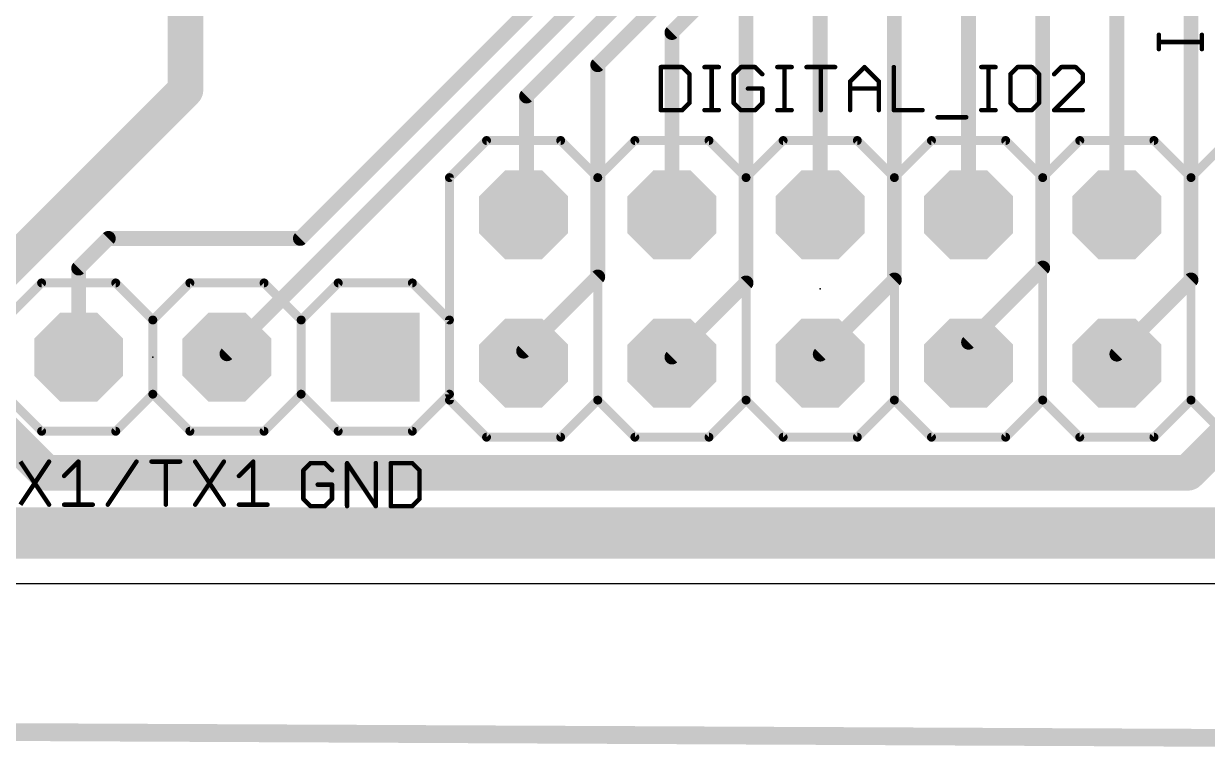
# Model space of a CAD drawing. Extents: x -1.6 to 81.6, y -2 to 51.3.
# Drawn here: x 26.19 to 46.46, y -1.96 to 10.59 of the extents above; entities that cross this region are included whole.
import ezdxf

# ---------------------------------------------------------------- set-up
doc = ezdxf.new("R2010")
doc.units = 0
for name, color, linetype in [('1', 22, 'CONTINUOUS'), ('16', 175, 'CONTINUOUS'), ('17', 82, 'CONTINUOUS'), ('20', 7, 'CONTINUOUS'), ('21', 253, 'CONTINUOUS'), ('23', 7, 'CONTINUOUS'), ('25', 253, 'CONTINUOUS')]:
    doc.layers.add(name, color=color, linetype=linetype)

# ---------------------------------------------------------------- blocks, each defined once
blk = doc.blocks.new('OCTAGONP')
at = {"const_width": 0.5}
blk.add_lwpolyline([(-0.25, -0.1036), (-0.25, 0.1036), (-0.1036, 0.25), (0.1036, 0.25), (0.25, 0.1036), (0.25, -0.1036), (0.1036, -0.25), (-0.1036, -0.25), (-0.25, -0.1036), (-0.25, 0.1036)], dxfattribs=at)
blk = doc.blocks.new('SQUAREP')
blk.add_solid([(-0.5, -0.5), (0.5, -0.5), (-0.5, 0.5), (0.5, 0.5)])

msp = doc.modelspace()

# ---------------------------------------------------------------- linework, layer by layer
at = {"layer": '1'}
for points, const_width in [([(42.322, 18.3067), (30.9241, 6.9088)], 0.254), ([(42.6812, 17.9475), (29.6672, 4.9335)], 0.254), ([(43.0404, 17.5883), (34.798, 9.3459)], 0.254), ([(43.3816, 17.247), (36.0172, 9.8826)], 0.254), ([(43.7409, 16.8878), (37.2872, 10.4342)], 0.254), ([(46.1772, 13.716), (46.1772, 6.858)], 0.254), ([(44.9072, 13.2588), (44.9072, 8.1788)], 0.254), ([(43.6372, 12.954), (43.6372, 8.4328)], 0.254), ([(42.3672, 12.5476), (42.3672, 7.3152)], 0.254), ([(41.0972, 12.1248), (41.0972, 6.1976)], 0.254), ([(39.8272, 11.5373), (39.8272, 7.3152)], 0.254), ([(28.956, 9.4488), (28.956, 11.0744)], 0.6096), ([(38.5572, 10.9858), (38.5572, 6.1468)], 0.254), ([(37.2872, 10.4342), (37.2872, 7.3152)], 0.254), ([(36.0172, 9.8826), (36.0172, 6.2484)], 0.254), ([(24.6888, 5.1816), (28.956, 9.4488)], 0.6096), ([(34.798, 9.3459), (34.798, 7.1628)], 0.254), ([(43.6372, 8.4328), (43.6372, 6.4008)], 0.254), ([(44.9072, 8.1788), (44.9072, 7.3152)], 0.254), ([(34.798, 7.3152), (34.7472, 7.3152)], 0.8128), ([(34.798, 7.1628), (34.798, 7.3152)], 0.8128), ([(27.6352, 6.9088), (27.1272, 6.4008)], 0.254), ([(30.1113, 6.9088), (27.6352, 6.9088)], 0.254), ([(30.9241, 6.9088), (30.1113, 6.9088)], 0.254), ([(46.1772, 6.858), (46.1772, 6.1976)], 0.254), ([(27.1272, 6.4008), (27.1272, 4.8768)], 0.254), ([(43.6372, 6.4008), (42.3672, 5.1308)], 0.254), ([(36.0172, 6.2484), (34.7472, 4.9784)], 0.254), ([(41.0972, 6.1976), (39.8272, 4.9276)], 0.254), ([(46.1772, 6.1976), (44.9072, 4.9276)], 0.254), ([(38.5572, 6.1468), (37.2872, 4.8768)], 0.254), ([(24.5872, 4.8768), (26.5684, 2.8956)], 0.6096), ([(34.7472, 4.9784), (34.7472, 4.7752)], 0.254), ([(42.3672, 5.1308), (42.3672, 4.7752)], 0.254), ([(29.6672, 4.9335), (29.6672, 4.8768)], 0.254), ([(37.2872, 4.8768), (37.2872, 4.7752)], 0.254), ([(39.8272, 4.9276), (39.8272, 4.7752)], 0.254), ([(44.9072, 4.9276), (44.9072, 4.7752)], 0.254), ([(46.1264, 2.8956), (47.4472, 4.2164)], 0.6096), ([(26.5684, 2.8956), (46.1264, 2.8956)], 0.6096), ([(65.9892, 1.8288), (20.828, 1.8288)], 0.8128)]:
    msp.add_lwpolyline(points, dxfattribs=dict(at, const_width=const_width))
for points, const_width in [([(37.3507, 10.4342, 1), (37.2237, 10.4342)], 0.127), ([(37.2423, 10.4791, 1), (37.3321, 10.3893)], 0.127), ([(36.0807, 9.8826, 1), (35.9537, 9.8826)], 0.127), ([(35.9723, 9.9275, 1), (36.0621, 9.8377)], 0.127), ([(29.0638, 9.341, 1), (28.8482, 9.5566)], 0.3048), ([(28.8036, 9.4488, 1), (29.1084, 9.4488)], 0.3048), ([(34.8615, 9.3459, 1), (34.7345, 9.3459)], 0.127), ([(34.7531, 9.3908, 1), (34.8429, 9.301)], 0.127), ([(43.7007, 8.4328, 1), (43.5737, 8.4328)], 0.127), ([(43.5737, 8.4328, 1), (43.7007, 8.4328)], 0.127), ([(44.9707, 8.1788, 1), (44.8437, 8.1788)], 0.127), ([(44.8437, 8.1788, 1), (44.9707, 8.1788)], 0.127), ([(34.7472, 7.5184, 1), (34.7472, 7.112)], 0.4064), ([(35.0012, 7.3152, 1), (34.5948, 7.3152)], 0.4064), ([(34.798, 7.112, 1), (34.798, 7.5184)], 0.4064), ([(34.5948, 7.1628, 1), (35.0012, 7.1628)], 0.4064), ([(37.2237, 7.3152, 1), (37.3507, 7.3152)], 0.127), ([(39.7637, 7.3152, 1), (39.8907, 7.3152)], 0.127), ([(42.3037, 7.3152, 1), (42.4307, 7.3152)], 0.127), ([(44.8437, 7.3152, 1), (44.9707, 7.3152)], 0.127), ([(34.7345, 7.1628, 1), (34.8615, 7.1628)], 0.127), ([(27.6352, 6.9723, 1), (27.6352, 6.8453)], 0.127), ([(27.6801, 6.8639, 1), (27.5903, 6.9537)], 0.127), ([(30.1113, 6.9723, 1), (30.1113, 6.8453)], 0.127), ([(30.1113, 6.8453, 1), (30.1113, 6.9723)], 0.127), ([(30.8792, 6.9537, 1), (30.969, 6.8639)], 0.127), ([(30.9241, 6.8453, 1), (30.9241, 6.9723)], 0.127), ([(46.2407, 6.858, 1), (46.1137, 6.858)], 0.127), ([(46.1137, 6.858, 1), (46.2407, 6.858)], 0.127), ([(27.1907, 6.4008, 1), (27.0637, 6.4008)], 0.127), ([(27.0823, 6.4457, 1), (27.1721, 6.3559)], 0.127), ([(43.6821, 6.3559, 1), (43.5923, 6.4457)], 0.127), ([(35.9537, 6.2484, 1), (36.0807, 6.2484)], 0.127), ([(36.0621, 6.2035, 1), (35.9723, 6.2933)], 0.127), ([(41.1421, 6.1527, 1), (41.0523, 6.2425)], 0.127), ([(43.5737, 6.4008, 1), (43.7007, 6.4008)], 0.127), ([(46.2221, 6.1527, 1), (46.1323, 6.2425)], 0.127), ([(38.4937, 6.1468, 1), (38.6207, 6.1468)], 0.127), ([(38.6021, 6.1019, 1), (38.5123, 6.1917)], 0.127), ([(41.0337, 6.1976, 1), (41.1607, 6.1976)], 0.127), ([(46.1137, 6.1976, 1), (46.2407, 6.1976)], 0.127), ([(34.8107, 4.9784, 1), (34.6837, 4.9784)], 0.127), ([(34.7023, 5.0233, 1), (34.7921, 4.9335)], 0.127), ([(42.4307, 5.1308, 1), (42.3037, 5.1308)], 0.127), ([(42.3223, 5.1757, 1), (42.4121, 5.0859)], 0.127), ([(27.0637, 4.8768, 1), (27.1907, 4.8768)], 0.127), ([(29.7307, 4.9335, 1), (29.6037, 4.9335)], 0.127), ([(29.6223, 4.9784, 1), (29.7121, 4.8886)], 0.127), ([(29.6037, 4.8768, 1), (29.7307, 4.8768)], 0.127), ([(37.3507, 4.8768, 1), (37.2237, 4.8768)], 0.127), ([(37.2423, 4.9217, 1), (37.3321, 4.8319)], 0.127), ([(39.8907, 4.9276, 1), (39.7637, 4.9276)], 0.127), ([(39.7823, 4.9725, 1), (39.8721, 4.8827)], 0.127), ([(44.9707, 4.9276, 1), (44.8437, 4.9276)], 0.127), ([(44.8623, 4.9725, 1), (44.9521, 4.8827)], 0.127), ([(34.6837, 4.7752, 1), (34.8107, 4.7752)], 0.127), ([(37.2237, 4.7752, 1), (37.3507, 4.7752)], 0.127), ([(39.7637, 4.7752, 1), (39.8907, 4.7752)], 0.127), ([(42.3037, 4.7752, 1), (42.4307, 4.7752)], 0.127), ([(44.8437, 4.7752, 1), (44.9707, 4.7752)], 0.127), ([(26.5684, 3.048, 1), (26.5684, 2.7432)], 0.3048), ([(26.4606, 2.7878, 1), (26.6762, 3.0034)], 0.3048), ([(46.0186, 3.0034, 1), (46.2342, 2.7878)], 0.3048), ([(46.1264, 2.7432, 1), (46.1264, 3.048)], 0.3048)]:
    msp.add_lwpolyline(points, format="xyb", dxfattribs=dict(at, const_width=const_width))
at = {"layer": '16'}
for points, const_width in [([(49.9872, 2), (13.4112, 2)], 0.6096), ([(80.8248, -1.8072), (-1.405, -1.4133)], 0.3048)]:
    msp.add_lwpolyline(points, dxfattribs=dict(at, const_width=const_width))
at = {"layer": '20'}
msp.add_line((0, 1), (81, 1), dxfattribs=at)
at = {"layer": '21', "const_width": 0.1524}
for points in [[(33.4772, 7.9502), (34.1122, 8.5852)], [(34.1122, 8.5852), (35.3822, 8.5852)], [(35.3822, 8.5852), (36.0172, 7.9502)], [(36.0172, 7.9502), (36.6522, 8.5852)], [(36.6522, 8.5852), (37.9222, 8.5852)], [(37.9222, 8.5852), (38.5572, 7.9502)], [(38.5572, 7.9502), (39.1922, 8.5852)], [(39.1922, 8.5852), (40.4622, 8.5852)], [(40.4622, 8.5852), (41.0972, 7.9502)], [(41.0972, 7.9502), (41.7322, 8.5852)], [(41.7322, 8.5852), (43.0022, 8.5852)], [(43.0022, 8.5852), (43.6372, 7.9502)], [(43.6372, 7.9502), (44.2722, 8.5852)], [(44.2722, 8.5852), (45.5422, 8.5852)], [(45.5422, 8.5852), (46.1772, 7.9502)], [(46.1772, 7.9502), (46.8122, 8.5852)], [(33.4772, 4.1402), (33.4772, 7.9502)], [(36.0172, 7.9502), (36.0172, 4.1402)], [(38.5572, 7.9502), (38.5572, 4.1402)], [(41.0972, 7.9502), (41.0972, 4.1402)], [(43.6372, 7.9502), (43.6372, 4.1402)], [(46.1772, 7.9502), (46.1772, 4.1402)], [(46.1772, 4.1402), (46.1772, 7.9502)], [(25.8572, 5.5118), (26.4922, 6.1468)], [(26.4922, 6.1468), (27.7622, 6.1468)], [(27.7622, 6.1468), (28.3972, 5.5118)], [(28.3972, 5.5118), (29.0322, 6.1468)], [(29.0322, 6.1468), (30.3022, 6.1468)], [(30.3022, 6.1468), (30.9372, 5.5118)], [(30.9372, 5.5118), (31.5722, 6.1468)], [(31.5722, 6.1468), (32.8422, 6.1468)], [(33.4772, 5.5118), (32.8422, 6.1468)], [(28.3972, 4.2418), (28.3972, 5.5118)], [(30.9372, 4.2418), (30.9372, 5.5118)], [(33.4772, 4.2418), (33.4772, 5.5118)], [(26.4922, 3.6068), (25.8572, 4.2418)], [(28.3972, 4.2418), (27.7622, 3.6068)], [(29.0322, 3.6068), (28.3972, 4.2418)], [(30.9372, 4.2418), (30.3022, 3.6068)], [(31.5722, 3.6068), (30.9372, 4.2418)], [(32.8422, 3.6068), (33.4772, 4.2418)], [(33.4772, 4.1402), (34.1122, 3.5052)], [(35.3822, 3.5052), (36.0172, 4.1402)], [(36.0172, 4.1402), (36.6522, 3.5052)], [(37.9222, 3.5052), (38.5572, 4.1402)], [(38.5572, 4.1402), (39.1922, 3.5052)], [(40.4622, 3.5052), (41.0972, 4.1402)], [(41.0972, 4.1402), (41.7322, 3.5052)], [(43.0022, 3.5052), (43.6372, 4.1402)], [(43.6372, 4.1402), (44.2722, 3.5052)], [(45.5422, 3.5052), (46.1772, 4.1402)], [(46.1772, 4.1402), (46.8122, 3.5052)], [(27.7622, 3.6068), (26.4922, 3.6068)], [(30.3022, 3.6068), (29.0322, 3.6068)], [(32.8422, 3.6068), (31.5722, 3.6068)], [(34.1122, 3.5052), (35.3822, 3.5052)], [(36.6522, 3.5052), (37.9222, 3.5052)], [(39.1922, 3.5052), (40.4622, 3.5052)], [(41.7322, 3.5052), (43.0022, 3.5052)], [(44.2722, 3.5052), (45.5422, 3.5052)]]:
    msp.add_lwpolyline(points, dxfattribs=at)
at = {"layer": '21', "const_width": 0.0762}
for points in [[(34.1122, 8.6233, 1), (34.1122, 8.5471)], [(34.1391, 8.5583, 1), (34.0853, 8.6121)], [(35.4091, 8.6121, 1), (35.3553, 8.5583)], [(35.3822, 8.5471, 1), (35.3822, 8.6233)], [(36.6522, 8.6233, 1), (36.6522, 8.5471)], [(36.6791, 8.5583, 1), (36.6253, 8.6121)], [(37.9491, 8.6121, 1), (37.8953, 8.5583)], [(37.9222, 8.5471, 1), (37.9222, 8.6233)], [(39.1922, 8.6233, 1), (39.1922, 8.5471)], [(39.2191, 8.5583, 1), (39.1653, 8.6121)], [(40.4891, 8.6121, 1), (40.4353, 8.5583)], [(40.4622, 8.5471, 1), (40.4622, 8.6233)], [(41.7322, 8.6233, 1), (41.7322, 8.5471)], [(41.7591, 8.5583, 1), (41.7053, 8.6121)], [(43.0291, 8.6121, 1), (42.9753, 8.5583)], [(43.0022, 8.5471, 1), (43.0022, 8.6233)], [(44.2722, 8.6233, 1), (44.2722, 8.5471)], [(44.2991, 8.5583, 1), (44.2453, 8.6121)], [(45.5691, 8.6121, 1), (45.5153, 8.5583)], [(45.5422, 8.5471, 1), (45.5422, 8.6233)], [(33.5153, 7.9502, 1), (33.4391, 7.9502)], [(33.4503, 7.9771, 1), (33.5041, 7.9233)], [(36.0553, 7.9502, 1), (35.9791, 7.9502)], [(35.9903, 7.9771, 1), (36.0441, 7.9233)], [(35.9903, 7.9233, 1), (36.0441, 7.9771)], [(38.5953, 7.9502, 1), (38.5191, 7.9502)], [(38.5303, 7.9771, 1), (38.5841, 7.9233)], [(38.5303, 7.9233, 1), (38.5841, 7.9771)], [(41.1353, 7.9502, 1), (41.0591, 7.9502)], [(41.0703, 7.9771, 1), (41.1241, 7.9233)], [(41.0703, 7.9233, 1), (41.1241, 7.9771)], [(43.6753, 7.9502, 1), (43.5991, 7.9502)], [(43.6103, 7.9771, 1), (43.6641, 7.9233)], [(43.6103, 7.9233, 1), (43.6641, 7.9771)], [(46.2153, 7.9502, 1), (46.1391, 7.9502)], [(46.2153, 7.9502, 1), (46.1391, 7.9502)], [(46.1503, 7.9771, 1), (46.2041, 7.9233)], [(46.1503, 7.9233, 1), (46.2041, 7.9771)], [(26.4922, 6.1849, 1), (26.4922, 6.1087)], [(26.5191, 6.1199, 1), (26.4653, 6.1737)], [(27.7891, 6.1737, 1), (27.7353, 6.1199)], [(27.7622, 6.1087, 1), (27.7622, 6.1849)], [(29.0322, 6.1849, 1), (29.0322, 6.1087)], [(29.0591, 6.1199, 1), (29.0053, 6.1737)], [(30.3291, 6.1737, 1), (30.2753, 6.1199)], [(30.3022, 6.1087, 1), (30.3022, 6.1849)], [(31.5722, 6.1849, 1), (31.5722, 6.1087)], [(31.5991, 6.1199, 1), (31.5453, 6.1737)], [(32.8691, 6.1737, 1), (32.8153, 6.1199)], [(32.8422, 6.1087, 1), (32.8422, 6.1849)], [(28.4353, 5.5118, 1), (28.3591, 5.5118)], [(28.3703, 5.5387, 1), (28.4241, 5.4849)], [(28.3703, 5.4849, 1), (28.4241, 5.5387)], [(30.9753, 5.5118, 1), (30.8991, 5.5118)], [(30.9103, 5.5387, 1), (30.9641, 5.4849)], [(30.9103, 5.4849, 1), (30.9641, 5.5387)], [(33.5153, 5.5118, 1), (33.4391, 5.5118)], [(33.4503, 5.4849, 1), (33.5041, 5.5387)], [(28.3591, 4.2418, 1), (28.4353, 4.2418)], [(28.4241, 4.2687, 1), (28.3703, 4.2149)], [(28.4241, 4.2149, 1), (28.3703, 4.2687)], [(30.8991, 4.2418, 1), (30.9753, 4.2418)], [(30.9641, 4.2687, 1), (30.9103, 4.2149)], [(30.9641, 4.2149, 1), (30.9103, 4.2687)], [(33.4391, 4.2418, 1), (33.5153, 4.2418)], [(33.5041, 4.2149, 1), (33.4503, 4.2687)], [(33.4391, 4.1402, 1), (33.5153, 4.1402)], [(33.5041, 4.1671, 1), (33.4503, 4.1133)], [(35.9791, 4.1402, 1), (36.0553, 4.1402)], [(36.0441, 4.1671, 1), (35.9903, 4.1133)], [(36.0441, 4.1133, 1), (35.9903, 4.1671)], [(38.5191, 4.1402, 1), (38.5953, 4.1402)], [(38.5841, 4.1671, 1), (38.5303, 4.1133)], [(38.5841, 4.1133, 1), (38.5303, 4.1671)], [(41.0591, 4.1402, 1), (41.1353, 4.1402)], [(41.1241, 4.1671, 1), (41.0703, 4.1133)], [(41.1241, 4.1133, 1), (41.0703, 4.1671)], [(43.5991, 4.1402, 1), (43.6753, 4.1402)], [(43.6641, 4.1671, 1), (43.6103, 4.1133)], [(43.6641, 4.1133, 1), (43.6103, 4.1671)], [(46.1391, 4.1402, 1), (46.2153, 4.1402)], [(46.1391, 4.1402, 1), (46.2153, 4.1402)], [(46.2041, 4.1671, 1), (46.1503, 4.1133)], [(46.2041, 4.1133, 1), (46.1503, 4.1671)], [(26.4922, 3.6449, 1), (26.4922, 3.5687)], [(26.4653, 3.5799, 1), (26.5191, 3.6337)], [(27.7353, 3.6337, 1), (27.7891, 3.5799)], [(27.7622, 3.5687, 1), (27.7622, 3.6449)], [(29.0322, 3.6449, 1), (29.0322, 3.5687)], [(29.0053, 3.5799, 1), (29.0591, 3.6337)], [(30.2753, 3.6337, 1), (30.3291, 3.5799)], [(30.3022, 3.5687, 1), (30.3022, 3.6449)], [(31.5722, 3.6449, 1), (31.5722, 3.5687)], [(31.5453, 3.5799, 1), (31.5991, 3.6337)], [(32.8153, 3.6337, 1), (32.8691, 3.5799)], [(32.8422, 3.5687, 1), (32.8422, 3.6449)], [(34.1122, 3.5433, 1), (34.1122, 3.4671)], [(34.0853, 3.4783, 1), (34.1391, 3.5321)], [(35.3553, 3.5321, 1), (35.4091, 3.4783)], [(35.3822, 3.4671, 1), (35.3822, 3.5433)], [(36.6522, 3.5433, 1), (36.6522, 3.4671)], [(36.6253, 3.4783, 1), (36.6791, 3.5321)], [(37.8953, 3.5321, 1), (37.9491, 3.4783)], [(37.9222, 3.4671, 1), (37.9222, 3.5433)], [(39.1922, 3.5433, 1), (39.1922, 3.4671)], [(39.1653, 3.4783, 1), (39.2191, 3.5321)], [(40.4353, 3.5321, 1), (40.4891, 3.4783)], [(40.4622, 3.4671, 1), (40.4622, 3.5433)], [(41.7322, 3.5433, 1), (41.7322, 3.4671)], [(41.7053, 3.4783, 1), (41.7591, 3.5321)], [(42.9753, 3.5321, 1), (43.0291, 3.4783)], [(43.0022, 3.4671, 1), (43.0022, 3.5433)], [(44.2722, 3.5433, 1), (44.2722, 3.4671)], [(44.2453, 3.4783, 1), (44.2991, 3.5321)], [(45.5153, 3.5321, 1), (45.5691, 3.4783)], [(45.5422, 3.4671, 1), (45.5422, 3.5433)]]:
    msp.add_lwpolyline(points, format="xyb", dxfattribs=at)
at = {"layer": '23'}
for p in [(39.8272, 6.0452), (28.3972, 4.8768)]:
    msp.add_point(p, dxfattribs=at)
at = {"layer": '25', "const_width": 0.0762}
for points in [[(45.6266, 10.1499), (45.6266, 10.3956)], [(46.3638, 10.1499), (46.3638, 10.3956)], [(46.3638, 10.2728), (45.6266, 10.2728)], [(37.0967, 9.8431), (37.0967, 9.1059)], [(37.4653, 9.8431), (37.0967, 9.8431)], [(37.5882, 9.7203), (37.4653, 9.8431)], [(37.5882, 9.2288), (37.5882, 9.7203)], [(37.8451, 9.8431), (38.0909, 9.8431)], [(37.968, 9.1059), (37.968, 9.8431)], [(38.4669, 9.8431), (38.3441, 9.7203)], [(38.3441, 9.7203), (38.3441, 9.2288)], [(38.7127, 9.8431), (38.4669, 9.8431)], [(38.8355, 9.7203), (38.7127, 9.8431)], [(39.0925, 9.8431), (39.3382, 9.8431)], [(39.2153, 9.1059), (39.2153, 9.8431)], [(39.5914, 9.8431), (40.0829, 9.8431)], [(39.8372, 9.1059), (39.8372, 9.8431)], [(40.3398, 9.5974), (40.5856, 9.8431)], [(40.5856, 9.8431), (40.8313, 9.5974)], [(41.0883, 9.8431), (41.0883, 9.1059)], [(42.5851, 9.8431), (42.8308, 9.8431)], [(42.708, 9.1059), (42.708, 9.8431)], [(43.2069, 9.8431), (43.084, 9.7203)], [(43.084, 9.7203), (43.084, 9.2288)], [(43.4526, 9.8431), (43.2069, 9.8431)], [(43.5755, 9.7203), (43.4526, 9.8431)], [(43.5755, 9.2288), (43.5755, 9.7203)], [(43.9553, 9.8431), (43.8324, 9.7203)], [(44.2011, 9.8431), (43.9553, 9.8431)], [(44.3239, 9.7203), (44.2011, 9.8431)], [(44.3239, 9.5974), (44.3239, 9.7203)], [(40.3398, 9.1059), (40.3398, 9.5974)], [(40.8313, 9.5974), (40.8313, 9.1059)], [(43.8324, 9.1059), (44.3239, 9.5974)], [(38.8355, 9.4745), (38.5898, 9.4745)], [(38.8355, 9.2288), (38.8355, 9.4745)], [(40.3398, 9.4745), (40.8313, 9.4745)], [(37.0967, 9.1059), (37.4653, 9.1059)], [(37.4653, 9.1059), (37.5882, 9.2288)], [(37.8451, 9.1059), (38.0909, 9.1059)], [(38.3441, 9.2288), (38.4669, 9.1059)], [(38.4669, 9.1059), (38.7127, 9.1059)], [(38.7127, 9.1059), (38.8355, 9.2288)], [(39.0925, 9.1059), (39.3382, 9.1059)], [(41.0883, 9.1059), (41.5797, 9.1059)], [(42.5851, 9.1059), (42.8308, 9.1059)], [(43.084, 9.2288), (43.2069, 9.1059)], [(43.2069, 9.1059), (43.4526, 9.1059)], [(43.4526, 9.1059), (43.5755, 9.2288)], [(44.3239, 9.1059), (43.8324, 9.1059)], [(41.8367, 8.983), (42.3282, 8.983)], [(26.1292, 3.0867), (26.6207, 2.3495)], [(26.6207, 3.0867), (26.1292, 2.3495)], [(26.8776, 2.841), (27.1234, 3.0867)], [(27.1234, 3.0867), (27.1234, 2.3495)], [(27.626, 2.3495), (28.1175, 3.0867)], [(28.3745, 3.0867), (28.8659, 3.0867)], [(28.6202, 2.3495), (28.6202, 3.0867)], [(29.1229, 3.0867), (29.6144, 2.3495)], [(29.6144, 3.0867), (29.1229, 2.3495)], [(29.8713, 2.841), (30.117, 3.0867)], [(30.117, 3.0867), (30.117, 2.3495)], [(31.0982, 3.0613), (30.9753, 2.9385)], [(31.3439, 3.0613), (31.0982, 3.0613)], [(31.4668, 2.9385), (31.3439, 3.0613)], [(31.7237, 2.3241), (31.7237, 3.0613)], [(31.7237, 3.0613), (32.2152, 2.3241)], [(32.2152, 2.3241), (32.2152, 3.0613)], [(32.4721, 3.0613), (32.4721, 2.3241)], [(32.8407, 3.0613), (32.4721, 3.0613)], [(32.9636, 2.9385), (32.8407, 3.0613)], [(30.9753, 2.9385), (30.9753, 2.447)], [(32.9636, 2.447), (32.9636, 2.9385)], [(31.4668, 2.6927), (31.221, 2.6927)], [(31.4668, 2.447), (31.4668, 2.6927)], [(30.9753, 2.447), (31.0982, 2.3241)], [(31.3439, 2.3241), (31.4668, 2.447)], [(32.8407, 2.3241), (32.9636, 2.447)], [(26.8776, 2.3495), (27.3691, 2.3495)], [(29.8713, 2.3495), (30.3628, 2.3495)], [(31.0982, 2.3241), (31.3439, 2.3241)], [(32.4721, 2.3241), (32.8407, 2.3241)]]:
    msp.add_lwpolyline(points, dxfattribs=at)
at = {"layer": '25', "const_width": 0.0381}
for points in [[(45.6456, 10.3956, 1), (45.6075, 10.3956)], [(46.3829, 10.3956, 1), (46.3448, 10.3956)], [(45.6266, 10.2918, 1), (45.6266, 10.2537)], [(45.6075, 10.1499, 1), (45.6456, 10.1499)], [(46.3448, 10.1499, 1), (46.3829, 10.1499)], [(46.3638, 10.2537, 1), (46.3638, 10.2918)], [(37.1157, 9.8431, 1), (37.0776, 9.8431)], [(37.0967, 9.8622, 1), (37.0967, 9.8241)], [(37.4788, 9.8566, 1), (37.4518, 9.8297)], [(37.4653, 9.8241, 1), (37.4653, 9.8622)], [(37.6072, 9.7203, 1), (37.5691, 9.7203)], [(37.5747, 9.7068, 1), (37.6017, 9.7337)], [(37.8451, 9.8622, 1), (37.8451, 9.8241)], [(37.987, 9.8431, 1), (37.9489, 9.8431)], [(38.0909, 9.8241, 1), (38.0909, 9.8622)], [(38.3631, 9.7203, 1), (38.325, 9.7203)], [(38.3306, 9.7337, 1), (38.3575, 9.7068)], [(38.4669, 9.8622, 1), (38.4669, 9.8241)], [(38.4804, 9.8297, 1), (38.4535, 9.8566)], [(38.7261, 9.8566, 1), (38.6992, 9.8297)], [(38.7127, 9.8241, 1), (38.7127, 9.8622)], [(38.8221, 9.7068, 1), (38.849, 9.7337)], [(39.0925, 9.8622, 1), (39.0925, 9.8241)], [(39.2344, 9.8431, 1), (39.1963, 9.8431)], [(39.3382, 9.8241, 1), (39.3382, 9.8622)], [(39.5914, 9.8622, 1), (39.5914, 9.8241)], [(39.8562, 9.8431, 1), (39.8181, 9.8431)], [(40.0829, 9.8241, 1), (40.0829, 9.8622)], [(40.599, 9.8566, 1), (40.5721, 9.8297)], [(40.599, 9.8297, 1), (40.5721, 9.8566)], [(41.1073, 9.8431, 1), (41.0692, 9.8431)], [(42.5851, 9.8622, 1), (42.5851, 9.8241)], [(42.727, 9.8431, 1), (42.6889, 9.8431)], [(42.8308, 9.8241, 1), (42.8308, 9.8622)], [(43.1031, 9.7203, 1), (43.065, 9.7203)], [(43.0706, 9.7337, 1), (43.0975, 9.7068)], [(43.2069, 9.8622, 1), (43.2069, 9.8241)], [(43.2204, 9.8297, 1), (43.1934, 9.8566)], [(43.4661, 9.8566, 1), (43.4392, 9.8297)], [(43.4526, 9.8241, 1), (43.4526, 9.8622)], [(43.5946, 9.7203, 1), (43.5565, 9.7203)], [(43.562, 9.7068, 1), (43.589, 9.7337)], [(43.819, 9.7337, 1), (43.8459, 9.7068)], [(43.9553, 9.8622, 1), (43.9553, 9.8241)], [(43.9688, 9.8297, 1), (43.9418, 9.8566)], [(44.2145, 9.8566, 1), (44.1876, 9.8297)], [(44.2011, 9.8241, 1), (44.2011, 9.8622)], [(44.343, 9.7203, 1), (44.3049, 9.7203)], [(44.3105, 9.7068, 1), (44.3374, 9.7337)], [(40.3589, 9.5974, 1), (40.3208, 9.5974)], [(40.3264, 9.6109, 1), (40.3533, 9.5839)], [(40.8504, 9.5974, 1), (40.8123, 9.5974)], [(40.8178, 9.5839, 1), (40.8448, 9.6109)], [(44.3049, 9.5974, 1), (44.343, 9.5974)], [(44.3374, 9.5839, 1), (44.3105, 9.6109)], [(38.5898, 9.4936, 1), (38.5898, 9.4555)], [(38.8546, 9.4745, 1), (38.8165, 9.4745)], [(38.8355, 9.4555, 1), (38.8355, 9.4936)], [(40.3398, 9.4936, 1), (40.3398, 9.4555)], [(40.8313, 9.4555, 1), (40.8313, 9.4936)], [(37.0776, 9.1059, 1), (37.1157, 9.1059)], [(37.0967, 9.125, 1), (37.0967, 9.0869)], [(37.4518, 9.1194, 1), (37.4788, 9.0924)], [(37.4653, 9.0869, 1), (37.4653, 9.125)], [(37.5691, 9.2288, 1), (37.6072, 9.2288)], [(37.6017, 9.2153, 1), (37.5747, 9.2422)], [(37.8451, 9.125, 1), (37.8451, 9.0869)], [(37.9489, 9.1059, 1), (37.987, 9.1059)], [(38.0909, 9.0869, 1), (38.0909, 9.125)], [(38.3575, 9.2422, 1), (38.3306, 9.2153)], [(38.325, 9.2288, 1), (38.3631, 9.2288)], [(38.4669, 9.125, 1), (38.4669, 9.0869)], [(38.4535, 9.0924, 1), (38.4804, 9.1194)], [(38.6992, 9.1194, 1), (38.7261, 9.0924)], [(38.7127, 9.0869, 1), (38.7127, 9.125)], [(38.8165, 9.2288, 1), (38.8546, 9.2288)], [(38.849, 9.2153, 1), (38.8221, 9.2422)], [(39.0925, 9.125, 1), (39.0925, 9.0869)], [(39.1963, 9.1059, 1), (39.2344, 9.1059)], [(39.3382, 9.0869, 1), (39.3382, 9.125)], [(39.8181, 9.1059, 1), (39.8562, 9.1059)], [(40.3208, 9.1059, 1), (40.3589, 9.1059)], [(40.8123, 9.1059, 1), (40.8504, 9.1059)], [(41.0883, 9.125, 1), (41.0883, 9.0869)], [(41.0692, 9.1059, 1), (41.1073, 9.1059)], [(41.5797, 9.0869, 1), (41.5797, 9.125)], [(42.5851, 9.125, 1), (42.5851, 9.0869)], [(42.6889, 9.1059, 1), (42.727, 9.1059)], [(42.8308, 9.0869, 1), (42.8308, 9.125)], [(43.065, 9.2288, 1), (43.1031, 9.2288)], [(43.0975, 9.2422, 1), (43.0706, 9.2153)], [(43.2069, 9.125, 1), (43.2069, 9.0869)], [(43.1934, 9.0924, 1), (43.2204, 9.1194)], [(43.4392, 9.1194, 1), (43.4661, 9.0924)], [(43.4526, 9.0869, 1), (43.4526, 9.125)], [(43.5565, 9.2288, 1), (43.5946, 9.2288)], [(43.589, 9.2153, 1), (43.562, 9.2422)], [(43.8324, 9.125, 1), (43.8324, 9.0869)], [(43.819, 9.1194, 1), (43.8459, 9.0924)], [(44.3239, 9.0869, 1), (44.3239, 9.125)], [(41.8367, 9.0021, 1), (41.8367, 8.964)], [(42.3282, 8.964, 1), (42.3282, 9.0021)], [(26.6365, 3.0762, 1), (26.6048, 3.0973)], [(27.1424, 3.0867, 1), (27.1043, 3.0867)], [(27.1368, 3.0733, 1), (27.1099, 3.1002)], [(28.1334, 3.0762, 1), (28.1017, 3.0973)], [(28.3745, 3.1058, 1), (28.3745, 3.0677)], [(28.6392, 3.0867, 1), (28.6011, 3.0867)], [(28.8659, 3.0677, 1), (28.8659, 3.1058)], [(29.1387, 3.0973, 1), (29.107, 3.0762)], [(29.6302, 3.0762, 1), (29.5985, 3.0973)], [(30.1361, 3.0867, 1), (30.098, 3.0867)], [(30.1305, 3.0733, 1), (30.1036, 3.1002)], [(31.0982, 3.0804, 1), (31.0982, 3.0423)], [(31.1116, 3.0479, 1), (31.0847, 3.0748)], [(31.3574, 3.0748, 1), (31.3304, 3.0479)], [(31.3439, 3.0423, 1), (31.3439, 3.0804)], [(31.7428, 3.0613, 1), (31.7047, 3.0613)], [(31.7396, 3.0719, 1), (31.7079, 3.0508)], [(32.2343, 3.0613, 1), (32.1962, 3.0613)], [(32.4721, 3.0804, 1), (32.4721, 3.0423)], [(32.4912, 3.0613, 1), (32.4531, 3.0613)], [(32.8542, 3.0748, 1), (32.8273, 3.0479)], [(32.8407, 3.0423, 1), (32.8407, 3.0804)], [(26.8642, 2.8545, 1), (26.8911, 2.8275)], [(29.8578, 2.8545, 1), (29.8848, 2.8275)], [(30.9944, 2.9385, 1), (30.9563, 2.9385)], [(30.9618, 2.9519, 1), (30.9888, 2.925)], [(31.4533, 2.925, 1), (31.4803, 2.9519)], [(32.9827, 2.9385, 1), (32.9446, 2.9385)], [(32.9501, 2.925, 1), (32.9771, 2.9519)], [(31.221, 2.7118, 1), (31.221, 2.6737)], [(31.4858, 2.6927, 1), (31.4477, 2.6927)], [(31.4668, 2.6737, 1), (31.4668, 2.7118)], [(30.9888, 2.4604, 1), (30.9618, 2.4335)], [(30.9563, 2.447, 1), (30.9944, 2.447)], [(31.4477, 2.447, 1), (31.4858, 2.447)], [(31.4803, 2.4335, 1), (31.4533, 2.4604)], [(32.9446, 2.447, 1), (32.9827, 2.447)], [(32.9771, 2.4335, 1), (32.9501, 2.4604)], [(26.6048, 2.3389, 1), (26.6365, 2.3601)], [(26.8776, 2.3685, 1), (26.8776, 2.3304)], [(27.1043, 2.3495, 1), (27.1424, 2.3495)], [(27.3691, 2.3304, 1), (27.3691, 2.3685)], [(27.6102, 2.3601, 1), (27.6419, 2.3389)], [(28.6011, 2.3495, 1), (28.6392, 2.3495)], [(29.107, 2.3601, 1), (29.1387, 2.3389)], [(29.5985, 2.3389, 1), (29.6302, 2.3601)], [(29.8713, 2.3685, 1), (29.8713, 2.3304)], [(30.098, 2.3495, 1), (30.1361, 2.3495)], [(30.3628, 2.3304, 1), (30.3628, 2.3685)], [(31.0982, 2.3432, 1), (31.0982, 2.3051)], [(31.0847, 2.3106, 1), (31.1116, 2.3376)], [(31.3304, 2.3376, 1), (31.3574, 2.3106)], [(31.3439, 2.3051, 1), (31.3439, 2.3432)], [(31.7047, 2.3241, 1), (31.7428, 2.3241)], [(32.1962, 2.3241, 1), (32.2343, 2.3241)], [(32.1993, 2.3135, 1), (32.2311, 2.3347)], [(32.4721, 2.3432, 1), (32.4721, 2.3051)], [(32.4531, 2.3241, 1), (32.4912, 2.3241)], [(32.8273, 2.3376, 1), (32.8542, 2.3106)], [(32.8407, 2.3051, 1), (32.8407, 2.3432)]]:
    msp.add_lwpolyline(points, format="xyb", dxfattribs=at)

# ---------------------------------------------------------------- block references
at = {"layer": '17', "xscale": 1.524, "yscale": 1.524}
for p in [(34.7472, 7.3152), (34.7472, 7.3152), (37.2872, 7.3152), (37.2872, 7.3152), (39.8272, 7.3152), (39.8272, 7.3152), (42.3672, 7.3152), (42.3672, 7.3152), (44.9072, 7.3152), (44.9072, 7.3152), (34.7472, 4.7752), (34.7472, 4.7752), (37.2872, 4.7752), (37.2872, 4.7752), (39.8272, 4.7752), (39.8272, 4.7752), (42.3672, 4.7752), (42.3672, 4.7752), (44.9072, 4.7752), (44.9072, 4.7752)]:
    msp.add_blockref('OCTAGONP', p, dxfattribs=at)
at = {"layer": '17', "xscale": 1.524, "yscale": 1.524, "rotation": 180}
for name, p in [('OCTAGONP', (27.1272, 4.8768)), ('OCTAGONP', (27.1272, 4.8768)), ('OCTAGONP', (29.6672, 4.8768)), ('OCTAGONP', (29.6672, 4.8768)), ('SQUAREP', (32.2072, 4.8768)), ('SQUAREP', (32.2072, 4.8768))]:
    msp.add_blockref(name, p, dxfattribs=at)

doc.saveas('drawing.dxf')
